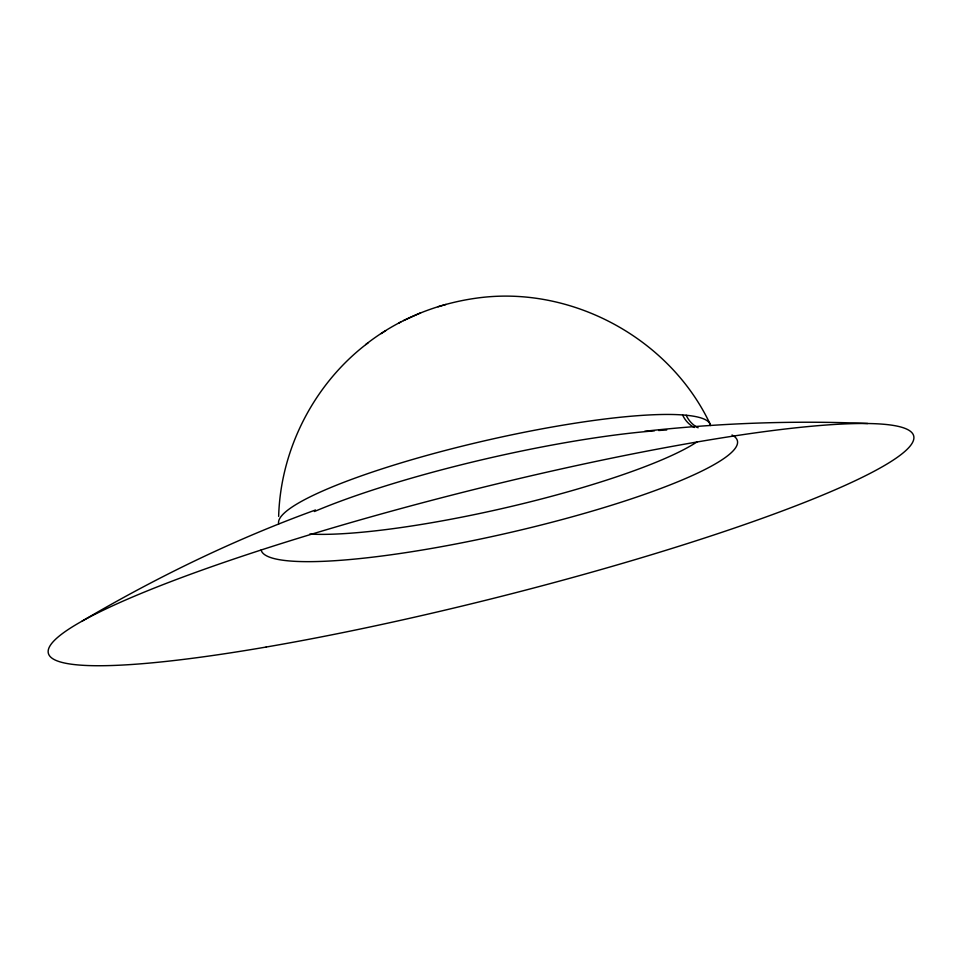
<?xml version="1.0" encoding="UTF-8"?>
<svg xmlns="http://www.w3.org/2000/svg" width="962" height="962" viewBox="0 0 962 962"><rect width="100%" height="100%" fill="white"/><g stroke="black" fill="none" stroke-linecap="round" stroke-linejoin="round"><path stroke-width="1.44" d="M278.655 516.402C280.543 449.013 314.285 383.357 368.145 342.797M381.096 333.622L385.75 330.651M365.692 344.552C397.619 319.372 436.387 303.691 476.551 298.136C570.743 284.872 669.299 337.818 710.04 423.893M398.941 323.04L400.962 321.861M82.083 621.115C156.409 577.344 234.367 539.442 315.5 509.992M420.647 312.83L403.475 320.599M445.995 304.437L438.083 306.746M644.696 431.265C718.722 423.112 793.325 420.346 867.736 423.508M278.691 523.881A221.452 34.969 -12.9 0 1 435.257 453.126A221.452 34.969 -12.9 0 1 682.551 414.947L686.171 415.247A221.452 34.969 -12.9 0 1 710.533 425.553M697.005 441.907A221.452 34.969 -12.9 0 1 514.85 505.591A221.452 34.969 -12.9 0 1 309.776 534.078M698.123 427.801A28.619 25.517 -84.5 0 1 686.171 415.247M694.372 427.489A28.619 25.084 -86 0 1 682.575 414.947M732.01 434.992A244.408 38.6 -12.9 0 1 530.375 527.693A244.408 38.6 -12.9 0 1 261.111 549.951M314.406 511.519A244.408 38.6 -12.9 0 1 654.437 430.832M658.621 430.507A244.408 38.6 -12.9 0 1 666.714 429.978M266.161 647.041A446.14 55.147 -14.1 0 0 913.9 437.397A446.14 55.147 -14.1 0 0 262.939 549.41A446.14 55.147 -14.1 0 0 266.161 647.041"/></g></svg>
